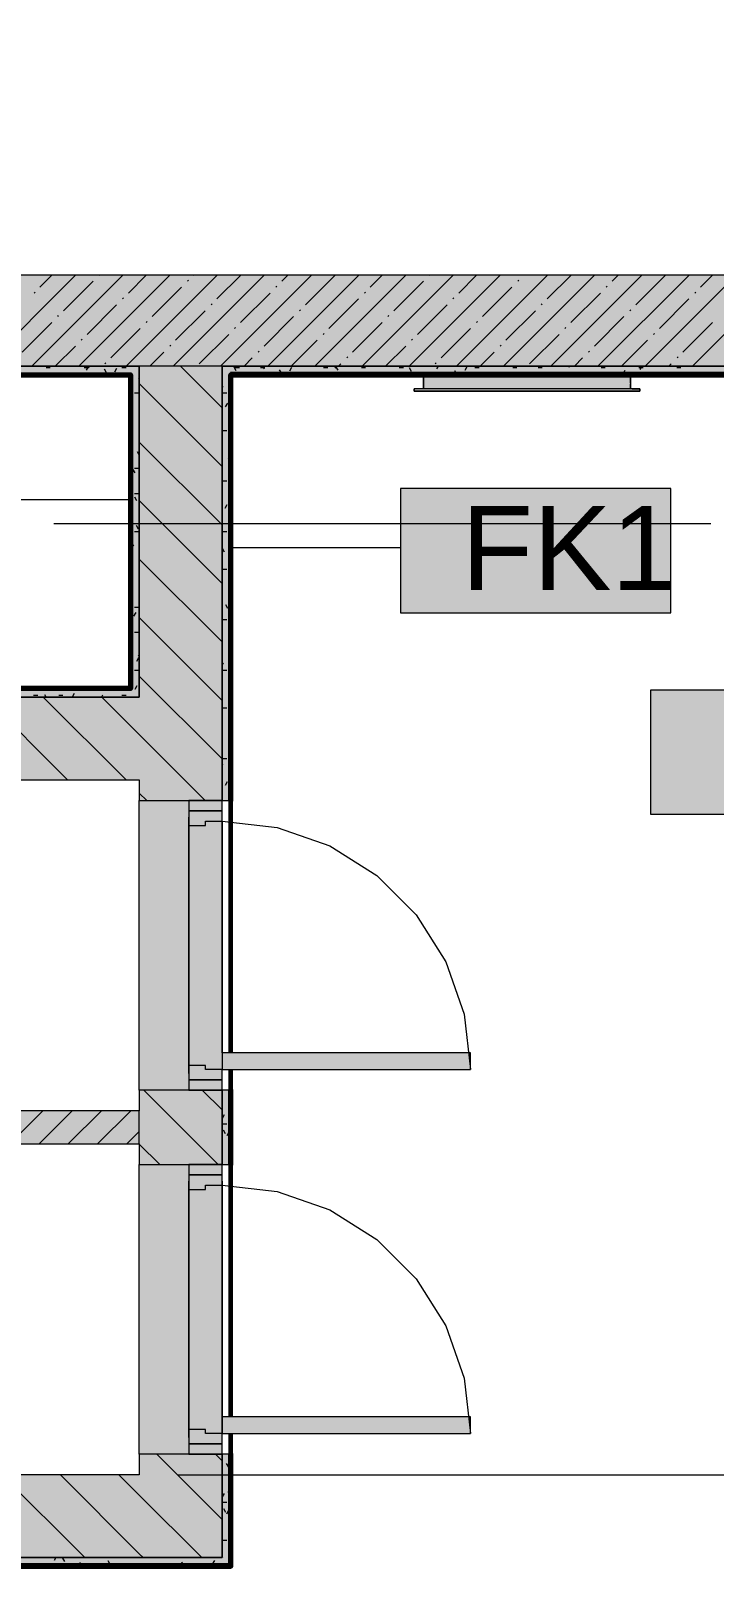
# Model space of a CAD drawing. Header units: millimetres. Extents: x -3817 to 677485, y -22715 to 103890.
# Drawn here: x 27821 to 29473, y 12790 to 16502 of the extents above; entities that cross this region are included whole.
import ezdxf

# ---------------------------------------------------------------- set-up
doc = ezdxf.new("R2010")
doc.units = ezdxf.units.MM
doc.layers.add('PDF _Геометрия', color=7, linetype='Continuous', true_color=0x1d1d1d)
doc.layers.add('PDF _Сплошная заливка', color=7, linetype='Continuous', true_color=0xffffff)
doc.layers.add('PDF _Текст', color=7, linetype='Continuous')
doc.styles.add('PDF GOST-Common', font='arial.ttf')

msp = doc.modelspace()

# ---------------------------------------------------------------- hatches: boundary and pattern name
at = {"layer": 'PDF _Сплошная заливка', "transparency": 33554559}
for points in [[(23033.3, 15691.3), (31033.3, 15691.3), (31033.3, 15911.3), (22833.3, 15911.3), (22833.3, 15691.3), (22969.2, 15691.3)], [(25443.3, 15671.3), (28083.3, 15671.3), (28083.3, 15691.3), (23053.3, 15691.3), (23054.3, 15671.3), (24614.2, 15671.3)], [(28063.3, 14891.3), (28083.3, 14891.3), (28083.3, 15671.3), (28063.3, 15671.3), (28063.3, 14911.3)], [(29423, 15671.3), (34453.3, 15671.3), (34453.3, 15691.3), (28283.3, 15691.3), (28283.3, 15671.3), (29338.1, 15671.3)], [(29083.3, 15636.3), (29270.3, 15636.3), (29270.3, 15670.3), (28770.3, 15670.3), (28770.3, 15636.3), (28998.4, 15636.3)], [(28063.3, 14891.3), (28063.3, 14911.3), (27313.3, 14911.3), (27313.3, 14891.3), (28050.2, 14891.3)], [(28203.3, 13941.3), (28203.3, 14641.3), (28083.3, 14641.3), (28083.3, 13941.3), (28163.3, 13941.3)], [(28243.3, 13991.3), (28283.3, 13991.3), (28283.3, 14591.3), (28243.3, 14591.3), (28243.3, 14581.3), (28203.3, 14581.3), (28203.3, 14001.3), (28243.3, 14001.3)], [(28404, 13991.3), (28883.3, 13991.3), (28883.3, 14031.3), (28283.3, 14031.3), (28283.3, 13991.3)], [(28163.3, 13061.3), (28203.3, 13061.3), (28203.3, 13761.4), (28083.3, 13761.4), (28083.3, 13061.3)], [(28243.3, 13111.3), (28283.3, 13111.3), (28283.3, 13711.3), (28243.3, 13711.3), (28243.3, 13701.3), (28203.3, 13701.3), (28203.3, 13121.3), (28243.3, 13121.3)]]:
    msp.add_hatch(color=256, dxfattribs=at).paths.add_polyline_path(points)
h = msp.add_hatch(color=256, dxfattribs=at)
h.paths.add_polyline_path([(28083.3, 12811.3), (28283.3, 12811.3), (28283.3, 13061.3), (28083.3, 13061.3), (28083.3, 13011.4)], flags=0)
h.paths.add_polyline_path([(28083.3, 13761.4), (28283.3, 13761.4), (28283.3, 13941.3), (28083.3, 13941.3), (28083.3, 13811.4)], flags=0)
h.paths.add_polyline_path([(28083.3, 14641.3), (28283.3, 14641.3), (28283.3, 15691.3), (28083.3, 15691.3), (28083.3, 14691.3)], flags=0)
h = msp.add_hatch(color=256, dxfattribs=at)
h.paths.add_polyline_path([(28303.3, 12791.3), (28303.3, 13061.3), (28283.3, 13061.3), (28283.3, 12791.3)], flags=0)
h.paths.add_polyline_path([(28283.3, 13761.4), (28303.3, 13761.4), (28303.3, 13941.3), (28283.3, 13941.3), (28283.3, 13811.4)], flags=0)
h.paths.add_polyline_path([(28303.3, 14641.3), (28303.3, 15671.3), (28283.3, 15671.3), (28283.3, 14641.3)], flags=0)
h = msp.add_hatch(color=256, dxfattribs=at)
h.paths.add_polyline_path([(28283.3, 13966.3), (28283.3, 13991.3), (28243.3, 13991.3), (28243.3, 14001.3), (28203.3, 14001.3), (28203.3, 13966.3)], flags=0)
h.paths.add_polyline_path([(28243.3, 14581.3), (28243.3, 14591.3), (28283.3, 14591.3), (28283.3, 14616.3), (28203.3, 14616.3), (28203.3, 14581.3), (28227.3, 14581.3)], flags=0)
h = msp.add_hatch(color=256, dxfattribs=at)
h.paths.add_polyline_path([(28283.3, 13086.3), (28283.3, 13111.3), (28243.3, 13111.3), (28243.3, 13121.3), (28203.3, 13121.3), (28203.3, 13086.3)], flags=0)
h.paths.add_polyline_path([(28227.3, 13701.3), (28243.3, 13701.3), (28243.3, 13711.3), (28283.3, 13711.3), (28283.3, 13736.3), (28203.3, 13736.3), (28203.3, 13701.3)], flags=0)
h = msp.add_hatch(color=256, dxfattribs=at)
h.paths.add_polyline_path([(28083.3, 12811.3), (28083.3, 13011.4), (24663.3, 13011.4), (24663.3, 12811.3), (27045.3, 12811.3)], flags=0)
h.paths.add_polyline_path([(23083.3, 12811.3), (23083.3, 13011.4), (23033.3, 13011.4), (23033.3, 12811.3)], flags=0)
h.paths.add_polyline_path([(23783.3, 12811.3), (23963.3, 12811.3), (23963.3, 13011.4), (23783.3, 13011.4), (23783.3, 12891.4)], flags=0)
h = msp.add_hatch(color=256, dxfattribs=at)
h.paths.add_polyline_path([(23943.3, 12791.3), (23963.3, 12791.3), (23963.3, 12811.3), (23783.3, 12811.3), (23783.3, 12791.3), (23913.3, 12791.3)], flags=0)
h.paths.add_polyline_path([(22969.2, 12791.3), (23083.3, 12791.3), (23083.3, 12811.3), (22813.3, 12811.3), (22813.3, 12791.3), (22833.3, 12791.3)], flags=0)
h.paths.add_polyline_path([(25686.6, 12791.3), (28283.3, 12791.3), (28283.3, 12811.3), (24663.3, 12811.3), (24663.3, 12791.3)], flags=0)

# ---------------------------------------------------------------- linework, layer by layer
at = {"layer": 'PDF _Геометрия', "color": 231, "lineweight": 70, "true_color": 0xff80c0}
for points in [[(28303.3, 14641.3), (28304.3, 14641.3), (28304.3, 15670.3), (34473.3, 15670.3), (34474.3, 15670.3), (34474.3, 20093)], [(25443.3, 15671.3), (25443.3, 15670.3), (28062.3, 15670.3), (28062.3, 14912.3), (27313.3, 14912.3), (27312.3, 14912.3), (27312.3, 13031.3)], [(34473.3, 15691.3), (34473.3, 15671.3), (28303.3, 15671.3)]]:
    msp.add_lwpolyline(points, dxfattribs=at)
at = {"layer": 'PDF _Геометрия', "color": 9, "lineweight": 9, "true_color": 0xc0c0c0}
for points in [[(28203.3, 13061.3), (28083.3, 13061.3), (28083.3, 13011.4), (27533.3, 13011.4), (27533.3, 13811.4), (28083.3, 13811.4), (28083.3, 13761.4), (28283.3, 13761.4), (28283.3, 13941.3), (28083.3, 13941.3), (28083.3, 13891.4), (27533.3, 13891.4), (27533.3, 14691.3), (28083.3, 14691.3), (28083.3, 14641.3), (28283.3, 14641.3), (28283.3, 15691.3), (31253.3, 15691.3), (34453.3, 15691.3), (34453.3, 15891.3), (34453.3, 19561.3), (34453.3, 19761.3), (34453.3, 15691.3), (34473.3, 15691.3)], [(30853.3, 16891.3), (31033.3, 16891.3), (31033.3, 15911.3), (24583.3, 15911.3), (24583.3, 16891.3), (26053.3, 16891.3)], [(23033.3, 15691.3), (28083.3, 15691.3), (28083.3, 14891.3), (27533.3, 14891.3), (27333.3, 14891.3), (27333.3, 13011.4), (24913.3, 13011.4), (24913.3, 13561.4), (24913.3, 13761.4), (23033.3, 13761.4)], [(23033.3, 13761.4), (24913.3, 13761.4), (24913.3, 13031.3), (24913.3, 13011.4), (27333.3, 13011.4), (27333.3, 13031.3), (27333.3, 14891.3), (28063.3, 14891.3), (28083.3, 14891.3), (28083.3, 15671.3), (28083.3, 15691.3), (23053.3, 15691.3)], [(28303.3, 15671.3), (34453.3, 15671.3), (34453.3, 15691.3), (28283.3, 15691.3), (28283.3, 15671.3), (28283.3, 14641.3), (28303.3, 14641.3)], [(28203.3, 13941.3), (28083.3, 13941.3), (28083.3, 14641.3), (28203.3, 14641.3)], [(28283.3, 14591.3), (28283.3, 14031.3)], [(24663.3, 12811.3), (28083.3, 12811.3), (28283.3, 12811.3), (28283.3, 13061.3), (28083.3, 13061.3), (28083.3, 13761.4), (28203.3, 13761.4)], [(28283.3, 13711.3), (28283.3, 13151.3)]]:
    msp.add_lwpolyline(points, dxfattribs=at)
at = {"layer": 'PDF _Геометрия', "lineweight": 9}
for points in [[(27709.2, 15691.3), (27929.2, 15911.3)], [(27823.2, 15691.3), (28043.2, 15911.3)], [(27843.2, 15882.4), (27872.1, 15911.3)], [(27900.2, 15825.4), (27971.5, 15896.6)], [(27937.3, 15691.3), (28157.3, 15911.3)], [(27985.7, 15910.9), (27986.2, 15911.3)], [(28051.3, 15691.3), (28271.3, 15911.3)], [(28057, 15868.1), (28100.2, 15911.3)], [(28165.4, 15691.3), (28385.4, 15911.3)], [(28199.6, 15896.6), (28202, 15899)], [(28213.8, 15910.9), (28214.3, 15911.3)], [(28270.9, 15853.9), (28328.3, 15911.3)], [(28279.4, 15691.3), (28499.4, 15911.3)], [(28393.5, 15691.3), (28613.5, 15911.3)], [(28427.7, 15896.6), (28442.4, 15911.3)], [(28484.7, 15839.6), (28556, 15910.9)], [(28507.5, 15691.3), (28727.5, 15911.3)], [(28621.6, 15691.3), (28841.6, 15911.3)], [(28641.5, 15882.4), (28670.5, 15911.3)], [(28698.6, 15825.4), (28769.8, 15896.6)], [(28735.6, 15691.3), (28955.6, 15911.3)], [(28784.1, 15910.9), (28784.5, 15911.3)], [(28849.7, 15691.3), (29069.7, 15911.3)], [(28855.4, 15868.1), (28898.6, 15911.3)], [(28963.7, 15691.3), (29183.7, 15911.3)], [(28997.9, 15896.6), (29000.3, 15899)], [(29012.2, 15910.9), (29012.6, 15911.3)], [(29069.2, 15853.9), (29126.7, 15911.3)], [(29077.8, 15691.3), (29297.8, 15911.3)], [(29191.8, 15691.3), (29411.8, 15911.3)], [(29226, 15896.6), (29240.7, 15911.3)], [(29283.1, 15839.6), (29354.3, 15910.9)], [(29305.9, 15691.3), (29525.9, 15911.3)], [(29419.9, 15691.3), (29639.9, 15911.3)], [(29439.9, 15882.4), (29468.8, 15911.3)], [(27828.9, 15868.1), (27831.3, 15870.5)], [(28042.8, 15853.9), (28045.1, 15856.2)], [(28114, 15811.1), (28185.3, 15882.4)], [(28327.9, 15796.8), (28399.2, 15868.1)], [(28413.4, 15882.4), (28415.8, 15884.8)], [(28541.7, 15782.6), (28613, 15853.9)], [(28627.3, 15868.1), (28629.6, 15870.5)], [(28841.1, 15853.9), (28843.5, 15856.2)], [(28912.4, 15811.1), (28983.7, 15882.4)], [(29126.2, 15796.8), (29197.5, 15868.1)], [(29211.8, 15882.4), (29214.1, 15884.8)], [(29340.1, 15782.6), (29411.4, 15853.9)], [(29425.6, 15868.1), (29428, 15870.5)], [(27886, 15811.1), (27888.3, 15813.5)], [(27957.2, 15768.3), (28028.5, 15839.6)], [(28171.1, 15754.1), (28242.4, 15825.4)], [(28256.6, 15839.6), (28259, 15842)], [(28470.5, 15825.4), (28472.8, 15827.7)], [(28684.3, 15811.1), (28686.7, 15813.5)], [(28755.6, 15768.3), (28826.9, 15839.6)], [(28969.4, 15754.1), (29040.7, 15825.4)], [(29055, 15839.6), (29057.3, 15842)], [(29268.8, 15825.4), (29271.2, 15827.7)], [(27800.4, 15725.6), (27871.7, 15796.8)], [(28014.3, 15711.3), (28085.5, 15782.6)], [(28099.8, 15796.8), (28102.2, 15799.2)], [(28313.6, 15782.6), (28316, 15785)], [(28384.9, 15739.8), (28456.2, 15811.1)], [(28598.8, 15725.6), (28670, 15796.8)], [(28812.6, 15711.3), (28883.9, 15782.6)], [(28898.1, 15796.8), (28900.5, 15799.2)], [(29112, 15782.6), (29114.4, 15785)], [(29183.3, 15739.8), (29254.5, 15811.1)], [(29397.1, 15725.6), (29468.4, 15796.8)], [(27880.2, 15691.3), (27928.7, 15739.8)], [(27943, 15754.1), (27945.3, 15756.4)], [(28156.8, 15739.8), (28159.2, 15742.2)], [(28228.1, 15697.1), (28299.4, 15768.3)], [(28450.5, 15691.3), (28513.2, 15754.1)], [(28527.5, 15768.3), (28529.8, 15770.7)], [(28678.6, 15691.3), (28727.1, 15739.8)], [(28741.3, 15754.1), (28743.7, 15756.4)], [(28955.2, 15739.8), (28957.5, 15742.2)], [(29026.4, 15697.1), (29097.7, 15768.3)], [(29248.8, 15691.3), (29311.6, 15754.1)], [(29325.8, 15768.3), (29328.2, 15770.7)], [(28108.3, 15691.3), (28142.6, 15725.6)], [(28336.4, 15691.3), (28356.4, 15711.3)], [(28370.7, 15725.6), (28373, 15727.9)], [(28584.5, 15711.3), (28586.9, 15713.7)], [(28906.7, 15691.3), (28940.9, 15725.6)], [(29134.8, 15691.3), (29154.7, 15711.3)], [(29169, 15725.6), (29171.4, 15727.9)], [(29382.8, 15711.3), (29385.2, 15713.7)], [(28000, 15697.1), (28002.4, 15699.4)], [(28283.3, 15590.6), (28182.6, 15691.3)], [(28564.5, 15691.3), (28570.2, 15697.1)], [(28798.3, 15697.1), (28800.7, 15699.4)], [(29362.9, 15691.3), (29368.6, 15697.1)], [(28283.3, 15449.2), (28083.3, 15649.2)], [(28283.3, 15307.8), (28083.3, 15507.8)], [(28283.3, 15166.4), (28083.3, 15366.4)], [(28283.3, 15025), (28083.3, 15225)], [(28283.3, 14883.5), (28083.3, 15083.5)], [(28283.3, 14742.1), (28083.3, 14942.1)], [(27909.8, 14691.3), (27709.8, 14891.3)], [(28051.2, 14691.3), (27851.2, 14891.3)], [(28242.6, 14641.3), (28083.3, 14800.7), (27992.6, 14891.3)], [(28101.2, 14641.3), (28083.3, 14659.3)], [(28274.1, 13761.4), (28094.1, 13941.3)], [(28283.3, 13893.6), (28235.5, 13941.3)], [(27770.3, 13811.4), (27850.3, 13891.4)], [(27841, 13811.4), (27921, 13891.4)], [(27911.7, 13811.4), (27991.7, 13891.4)], [(27982.5, 13811.4), (28062.5, 13891.4)], [(28053.2, 13811.4), (28083.3, 13841.4)], [(28132.7, 13761.4), (28083.3, 13810.8)], [(28283.3, 12903.6), (28125.6, 13061.3)], [(28283.3, 13045.1), (28267, 13061.3)], [(27951.3, 12811.3), (27751.3, 13011.4)], [(28092.7, 12811.3), (28083.3, 12820.8), (27892.7, 13011.4)], [(28234.1, 12811.3), (28083.3, 12962.2), (28034.1, 13011.4)]]:
    msp.add_lwpolyline(points, dxfattribs=at)
at = {"layer": 'PDF _Геометрия', "color": 7, "lineweight": 9}
for points in [[(25443.3, 15671.3), (28062.3, 15671.3)], [(28063.3, 15671.3), (28063.3, 15658.3), (28063.3, 14912.3)], [(28283.3, 15691.3), (28083.3, 15691.3)], [(28303.3, 14641.3), (28303.3, 15670.3)], [(29270.3, 15650.3), (29270.3, 15664.3), (29270.3, 15670.5), (29270.3, 15636.3), (28770.3, 15636.3), (28770.3, 15670.4), (28770.3, 15664.3), (28770.3, 15648.3), (28770.3, 15636.3)], [(28747.8, 15631.3), (28747.8, 15636.3), (28747.8, 15631.3)], [(29274.4, 15636.3), (29292.8, 15636.3), (29292.8, 15631.3), (29292.8, 15636.3), (28747.8, 15636.3)], [(28747.8, 15631.3), (29292.8, 15631.3), (28747.8, 15631.3)], [(28777.8, 15631.3), (29262.8, 15631.3), (28777.8, 15631.3)], [(29270.3, 15636.3), (29270.3, 15648.3)], [(28062.8, 15368.3), (27650.3, 15368.3)], [(28303.8, 15253.4), (28714.7, 15253.4)], [(28063.3, 14911.3), (28050.2, 14911.3), (27313.3, 14911.3)], [(28083.3, 13811.4), (28083.3, 13891.4)]]:
    msp.add_lwpolyline(points, dxfattribs=at)
at = {"layer": 'PDF _Геометрия', "color": 231, "lineweight": 9, "true_color": 0xff80c0}
for points in [[(27313.3, 14911.3), (28050.2, 14911.3), (28063.3, 14911.3), (28063.3, 14912.3), (28063.3, 15658.3), (28063.3, 15671.3), (28062.3, 15671.3), (25443.3, 15671.3)], [(28303.3, 15671.3), (28303.3, 15670.3), (28303.3, 14641.3)]]:
    msp.add_lwpolyline(points, dxfattribs=at)
at = {"layer": 'PDF _Геометрия', "color": 253, "lineweight": 9, "true_color": 0x9b9b9b}
for points in [[(27858.1, 15688.3), (27868.2, 15688.3)], [(27949.6, 15688.3), (27959.6, 15688.3)], [(27960, 15690.1), (27954.9, 15681.4)], [(27962.3, 15686.5), (27959.5, 15691.3)], [(28004, 15675.3), (27998.9, 15684)], [(28028, 15686), (28023, 15677.3)], [(28041, 15688.3), (28051.1, 15688.3)], [(28317.7, 15680.5), (28312.7, 15689.2)], [(28315.3, 15688.3), (28325.4, 15688.3)], [(28376.3, 15688.3), (28386.4, 15688.3)], [(28385.8, 15684.6), (28381.9, 15691.3)], [(28409.8, 15676.8), (28406.7, 15671.3)], [(28427.4, 15673.4), (28422.4, 15682.2)], [(28451.4, 15687.9), (28446.4, 15679.2)], [(28488.6, 15691.3), (28488, 15690.4)], [(28528.7, 15688.3), (28538.8, 15688.3)], [(28559, 15691.3), (28556.1, 15686.3)], [(28563.5, 15681.6), (28558.4, 15690.3)], [(28620.1, 15688.3), (28630.2, 15688.3)], [(28655.5, 15675.7), (28653, 15671.3)], [(28711.6, 15688.3), (28721.6, 15688.3)], [(28723.6, 15671.6), (28723.4, 15671.3)], [(28741.2, 15678.6), (28736.1, 15687.3)], [(28780.5, 15671.3), (28777.8, 15676.2)], [(28805.4, 15691.3), (28801.8, 15685.2)], [(28850.8, 15671.5), (28845.8, 15680.3)], [(28874.9, 15689.8), (28869.8, 15681.1)], [(28894.5, 15688.3), (28904.5, 15688.3)], [(28985.9, 15688.3), (28996, 15688.3)], [(29026.9, 15671.3), (29023.5, 15677.3)], [(29046.9, 15688.3), (29056.9, 15688.3)], [(29123, 15687.9), (29121, 15691.3)], [(29199.3, 15688.3), (29209.3, 15688.3)], [(29202.9, 15671.3), (29201.2, 15674.3)], [(29256.7, 15680.6), (29251.6, 15671.9)], [(29290.7, 15688.3), (29300.8, 15688.3)], [(29298.1, 15691.3), (29293.3, 15683)], [(29382.1, 15688.3), (29392.2, 15688.3)], [(29403.7, 15691.3), (29402.9, 15690.1)], [(28071.5, 15627.3), (28081.6, 15627.3)], [(28083.3, 15659.9), (28082.2, 15661.7)], [(28284.9, 15643.3), (28283.3, 15640.5)], [(28284.9, 15627.3), (28294.9, 15627.3)], [(28296, 15601.7), (28291, 15593)], [(28284.2, 15555.6), (28283.3, 15557.3)], [(28083.3, 15537.9), (28082.8, 15537.2)], [(28284.9, 15535.9), (28294.9, 15535.9)], [(28083.3, 15477), (28079.2, 15484)], [(28073.1, 15433.7), (28068, 15442.4)], [(28071.5, 15444.5), (28081.6, 15444.5)], [(28303.3, 15461.7), (28298.5, 15469.9)], [(28284.9, 15414), (28294.9, 15414)], [(28064.4, 15383.4), (28063.3, 15381.4)], [(28071.5, 15383.5), (28081.6, 15383.5)], [(28077.2, 15365.7), (28072.1, 15374.4)], [(28283.8, 15397.6), (28283.3, 15396.7)], [(28294.9, 15355.9), (28289.9, 15347.2)], [(28081.2, 15297.6), (28076.2, 15306.3)], [(28083.3, 15294.1), (28081.7, 15291.4)], [(28303.3, 15309.4), (28301.1, 15305.6)], [(28070.1, 15256), (28065.1, 15264.7)], [(28071.5, 15292.1), (28081.6, 15292.1)], [(28284.9, 15292.1), (28294.9, 15292.1)], [(28289.4, 15241.8), (28284.4, 15250.5)], [(28284.9, 15200.6), (28294.9, 15200.6)], [(28063.4, 15137.7), (28063.3, 15137.5)], [(28071.5, 15109.2), (28081.6, 15109.2)], [(28297.6, 15105.8), (28292.6, 15114.5)], [(28067.1, 15078.3), (28063.3, 15084.9)], [(28074.5, 15096.1), (28069.5, 15087.3)], [(28284.9, 15078.7), (28294.9, 15078.7)], [(28071.5, 15048.2), (28081.6, 15048.2)], [(28081.6, 14986.4), (28076.6, 14977.7)], [(28083.3, 14989.3), (28081.4, 14992.6)], [(28285.7, 14974.1), (28283.3, 14969.9)], [(28071.5, 14956.8), (28081.6, 14956.8)], [(28284.9, 14956.8), (28294.9, 14956.8)], [(27827.1, 14911.3), (27826.7, 14910.7)], [(27827.7, 14895.8), (27837.7, 14895.8)], [(27858.3, 14891.3), (27855, 14897)], [(27888.6, 14895.8), (27898.7, 14895.8)], [(27926.2, 14900.1), (27921.2, 14891.4)], [(27954.4, 14907.7), (27952.3, 14911.3)], [(27994.2, 14896), (27991.5, 14891.3)], [(28041, 14895.8), (28051.1, 14895.8)], [(28077.5, 14918.4), (28072.5, 14909.6)], [(28283.4, 14886.4), (28283.3, 14886.8)], [(28284.9, 14865.3), (28294.9, 14865.3)], [(28303.3, 14882.7), (28303, 14882.1)], [(28284.9, 14743.4), (28294.9, 14743.4)], [(28284.6, 14728.4), (28283.3, 14726.1)], [(28303.3, 14730.2), (28301.8, 14732.7)], [(28295.7, 14686.8), (28290.7, 14678.1)], [(28287.7, 13941.3), (28287.4, 13940.8)], [(28288.4, 13881.5), (28283.3, 13872.8)], [(28284.9, 13859.5), (28294.9, 13859.5)], [(28291.9, 13835.5), (28286.9, 13844.2)], [(28299.5, 13839.9), (28294.5, 13831.2)], [(28299.3, 13030.2), (28294.2, 13038.9)], [(28288.1, 12966.6), (28283.3, 12958.3)], [(28303.3, 12962.4), (28298.3, 12970.9)], [(28284.9, 12945.1), (28294.9, 12945.1)], [(28292.2, 12920.6), (28287.2, 12929.3)], [(28299.2, 12925), (28294.2, 12916.3)], [(28284.9, 12853.7), (28294.9, 12853.7)], [(27881.7, 12811.3), (27877.8, 12804.7)], [(27903.3, 12801.6), (27898.3, 12810.3)], [(28285.1, 12810.9), (28283.3, 12814.1)], [(28303.3, 12810), (28301.3, 12806.6)], [(27858.1, 12792.7), (27868.2, 12792.7)], [(27944.5, 12791.3), (27939.9, 12799.2)], [(27977.3, 12794.1), (27975.7, 12791.3)], [(28013, 12794.5), (28008, 12803.3)], [(28041, 12792.7), (28051.1, 12792.7)], [(28050, 12791.3), (28049.6, 12792.1)], [(28132.5, 12792.7), (28142.5, 12792.7)], [(28190.7, 12791.6), (28185.7, 12800.3)], [(28193.4, 12792.7), (28203.5, 12792.7)], [(28264.7, 12804.2), (28259.6, 12795.4)]]:
    msp.add_lwpolyline(points, dxfattribs=at)
at = {"layer": 'PDF _Геометрия', "color": 7, "lineweight": 9}
for points in [[(29367.8, 15395.3), (28714.7, 15395.3), (28714.7, 15095.3), (29367.8, 15095.3)], [(29971.6, 14908.4), (29318.5, 14908.4), (29318.5, 14608.4), (29971.6, 14608.4)]]:
    msp.add_lwpolyline(points, close=True, dxfattribs=at)
at = {"layer": 'PDF _Геометрия', "color": 253, "lineweight": 9, "true_color": 0xaaaaaa}
for points in [[(27876.9, 15311.3), (29464.4, 15311.3)], [(28203.3, 13981.4), (28203.3, 14601.3), (28203.3, 13981.4)], [(28283.3, 14031.3), (28283.3, 14591.3), (28416.8, 14576.3), (28543.6, 14531.9), (28657.4, 14460.4), (28752.4, 14365.4), (28823.8, 14251.7), (28868.2, 14124.9), (28883.3, 13991.3)], [(28283.3, 14591.3), (28283.3, 13991.3)], [(28203.3, 13101.4), (28203.3, 13721.4), (28203.3, 13101.4)], [(28283.3, 13111.3), (28283.3, 13721.4), (28283.3, 13151.3)], [(28283.3, 13711.3), (28416.8, 13696.3), (28543.6, 13651.9), (28657.4, 13580.4), (28752.4, 13485.4), (28823.8, 13371.7), (28868.2, 13244.9), (28883.3, 13111.3)], [(28176.9, 13011.4), (29764.4, 13011.4)]]:
    msp.add_lwpolyline(points, dxfattribs=at)
at = {"layer": 'PDF _Геометрия', "color": 253, "lineweight": 13, "true_color": 0xaaaaaa}
for points in [[(28203.3, 14616.3), (28283.3, 14616.3), (28283.3, 14641.3), (28203.3, 14641.3)], [(28283.3, 14591.3), (28283.3, 14616.3), (28203.3, 14616.3), (28203.3, 14581.3), (28243.3, 14581.3), (28243.3, 14591.3)], [(28883.3, 13991.3), (28883.3, 14031.3), (28283.3, 14031.3), (28283.3, 13991.3)], [(28283.3, 13991.3), (28243.3, 13991.3), (28243.3, 14001.3), (28203.3, 14001.3), (28203.3, 13966.3), (28283.3, 13966.3)], [(28203.3, 13966.3), (28203.3, 13941.3), (28283.3, 13941.3), (28283.3, 13966.3)], [(28203.3, 13736.3), (28283.3, 13736.3), (28283.3, 13761.4), (28203.3, 13761.4)], [(28283.3, 13711.3), (28283.3, 13736.3), (28203.3, 13736.3), (28203.3, 13701.3), (28243.3, 13701.3), (28243.3, 13711.3)], [(28883.3, 13111.3), (28883.3, 13151.3), (28283.3, 13151.3), (28283.3, 13111.3)], [(28283.3, 13111.3), (28243.3, 13111.3), (28243.3, 13121.3), (28203.3, 13121.3), (28203.3, 13086.3), (28283.3, 13086.3)], [(28203.3, 13086.3), (28203.3, 13061.3), (28283.3, 13061.3), (28283.3, 13086.3)]]:
    msp.add_lwpolyline(points, close=True, dxfattribs=at)
at = {"layer": 'PDF _Геометрия', "color": 231, "lineweight": 53, "true_color": 0xff80c0}
for points in [[(28303.3, 14031.3), (28303.3, 14641.3)], [(28304.3, 14641.3), (28304.3, 14031.3)], [(28303.3, 13941.3), (28303.3, 13991.3)], [(28304.3, 13991.3), (28304.3, 13941.3)], [(28303.3, 13151.3), (28303.3, 13761.4)], [(28304.3, 13761.4), (28304.3, 13151.3)], [(28303.3, 13061.3), (28303.3, 13111.3)], [(28304.3, 13111.3), (28304.3, 13061.3)]]:
    msp.add_lwpolyline(points, dxfattribs=at)
at = {"layer": 'PDF _Геометрия', "color": 9, "lineweight": 9, "true_color": 0xc0c0c0}
for points in [[(28283.3, 13941.3), (28283.3, 13761.4), (28303.3, 13761.4), (28303.3, 13941.3)], [(28283.3, 12791.3), (28303.3, 12791.3), (28303.3, 13061.3), (28283.3, 13061.3), (28283.3, 12811.3), (24663.3, 12811.3), (24663.3, 12791.3)]]:
    msp.add_lwpolyline(points, close=True, dxfattribs=at)
at = {"layer": 'PDF _Геометрия', "color": 231, "lineweight": 70, "true_color": 0xff80c0}
for points in [[(28303.3, 13941.3), (28303.3, 13761.4), (28304.3, 13761.4), (28304.3, 13941.3)], [(28303.3, 12790.4), (28304.3, 12790.4), (28304.3, 13061.3), (28303.3, 13061.3), (28303.3, 12791.3), (24663.3, 12791.3), (24663.3, 12790.4)]]:
    msp.add_lwpolyline(points, close=True, dxfattribs=at)
at = {"layer": 'PDF _Сплошная заливка', "lineweight": 35, "transparency": 33554559}
for points in [[(28747.8, 15631.3), (29292.8, 15631.3), (28747.8, 15636.3), (29292.8, 15636.3)], [(27533.3, 14691.3), (28083.3, 14691.3), (27533.3, 14891.3), (28083.3, 14891.3)], [(28283.3, 14616.3), (28283.3, 14641.3), (28203.3, 14616.3), (28203.3, 14641.3)], [(28283.3, 13941.3), (28283.3, 13966.3), (28203.3, 13941.3), (28203.3, 13966.3)], [(28083.3, 13811.4), (28083.3, 13891.4), (27533.3, 13811.4), (27533.3, 13891.4)], [(28203.3, 13736.3), (28283.3, 13736.3), (28203.3, 13761.4), (28283.3, 13761.4)], [(28283.3, 13111.3), (28883.3, 13111.3), (28283.3, 13151.3), (28883.3, 13151.3)], [(28283.3, 13061.3), (28283.3, 13086.3), (28203.3, 13061.3), (28203.3, 13086.3)]]:
    msp.add_solid(points, dxfattribs=at)
at = {"layer": 'PDF _Сплошная заливка', "lineweight": 9, "transparency": 33554559}
for points in [[(29367.8, 15395.3), (28714.7, 15395.3), (29367.8, 15095.3), (28714.7, 15095.3)], [(29971.6, 14908.4), (29318.5, 14908.4), (29971.6, 14608.4), (29318.5, 14608.4)]]:
    msp.add_solid(points, dxfattribs=at)
at = {"layer": 'PDF _Сплошная заливка', "color": 254, "lineweight": 35, "true_color": 0xffb9dc, "transparency": 33554559}
for points in [[(28303.3, 14641.3), (28304.3, 14641.3), (28303.3, 14891.3)], [(28303.3, 14031.3), (28304.3, 14031.3), (28303.3, 14591.3)], [(28303.3, 13761.4), (28304.3, 13761.4), (28303.3, 13811.4)], [(28303.3, 13151.3), (28304.3, 13151.3), (28303.3, 13563.5)], [(28303.3, 13061.3), (28304.3, 13061.3), (28303.3, 13066.3)]]:
    msp.add_solid(points, dxfattribs=at)

# ---------------------------------------------------------------- texts
at = {"layer": 'PDF _Текст', "insert": (28861.8, 15251.9), "char_height": 203.2, "attachment_point": 4, "style": 'PDF GOST-Common'}
msp.add_mtext('FK1', dxfattribs=at)

doc.saveas('drawing.dxf')
